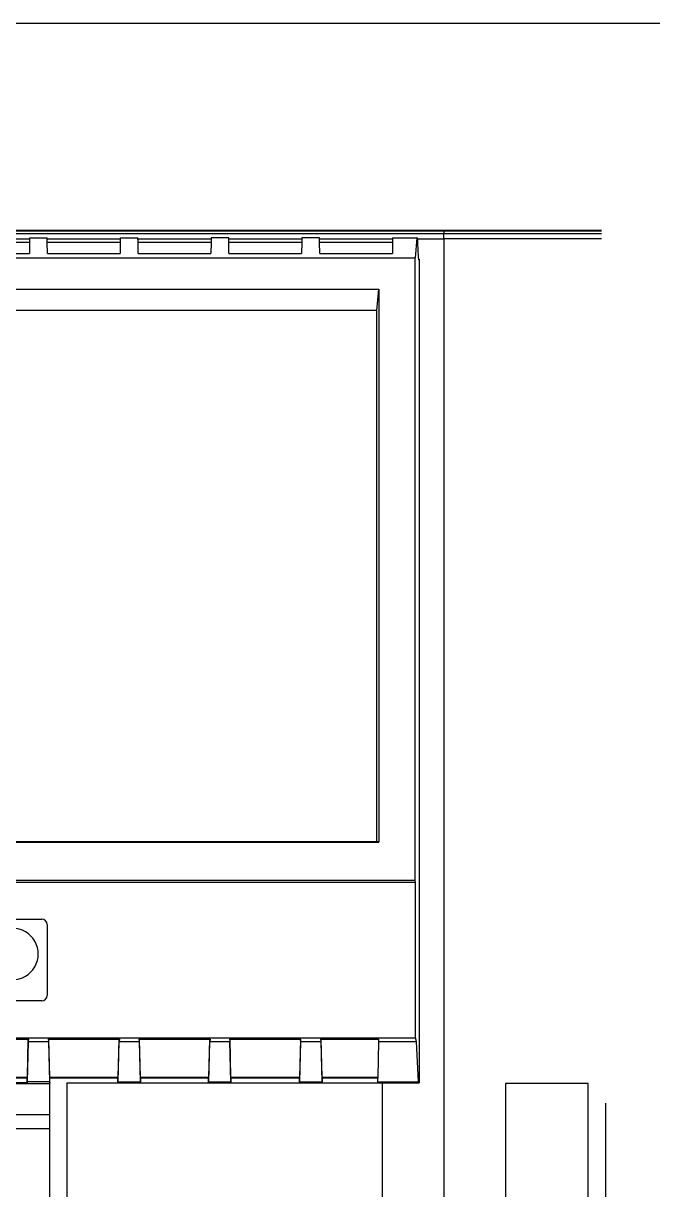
# Model space of a CAD drawing. Extents: x -2333 to 4564, y -5034 to 5704.
# Drawn here: x 3137.7 to 3283.5, y 2276.7 to 2546.7 of the extents above; entities that cross this region are included whole.
import ezdxf

# ---------------------------------------------------------------- set-up
doc = ezdxf.new("R2010")
doc.units = 0
doc.header["$LTSCALE"] = 10
doc.header["$MEASUREMENT"] = 0
doc.layers.get('0').update_dxf_attribs({"linetype": 'CONTINUOUS'})
doc.layers.add('LEG', color=7, linetype='CONTINUOUS')

# ---------------------------------------------------------------- blocks, each defined once
blk = doc.blocks.new('FIBO-FH-1KF-20P-5R__7', base_point=(-331.149, 166.693))
at = {"color": 7, "linetype": 'Continuous'}
for p, q in [((-331.111, 201.693), (-331.149, 201.693)), ((-331.149, 166.693), (-331.149, 201.693)), ((-331.111, 201.693), (-330.918, 201.693)), ((-330.918, 201.693), (-330.918, 166.693)), ((-330.59, 201.693), (-330.918, 201.693)), ((-330.59, 201.693), (-209.309, 201.693)), ((-330.59, 199.978), (-330.59, 201.693)), ((-329.271, 200.093), (-275.763, 200.093)), ((-329.271, 200.055), (-329.271, 200.093)), ((-275.829, 200.049), (-278.463, 199.923)), ((-275.829, 200.049), (-275.763, 200.093)), ((-275.829, 197.411), (-275.829, 200.049)), ((-275.763, 197.699), (-275.763, 200.093)), ((-330.649, 199.976), (-330.649, 199.945)), ((-330.649, 198.37), (-330.649, 199.945)), ((-330.649, 199.945), (-329.349, 199.831)), ((-288.923, 199.831), (-329.349, 199.831)), ((-329.349, 168.555), (-329.349, 199.831)), ((-288.8, 199.849), (-288.923, 199.831)), ((-288.923, 168.555), (-288.923, 199.831)), ((-278.686, 199.849), (-288.8, 199.849)), ((-288.8, 168.538), (-288.8, 199.849)), ((-278.463, 199.923), (-278.686, 199.849)), ((-278.686, 168.538), (-278.686, 199.849)), ((-278.463, 197.459), (-278.463, 199.923)), ((-330.649, 198.37), (-330.349, 198.364)), ((-330.59, 193.619), (-330.59, 198.368)), ((-330.349, 198.364), (-330.349, 193.622)), ((-330.349, 198.364), (-329.646, 198.354)), ((-329.646, 193.633), (-329.646, 198.354)), ((-325.925, 197.349), (-327.325, 197.472)), ((-327.325, 197.472), (-291.409, 197.472)), ((-327.325, 170.914), (-327.325, 197.472)), ((-325.925, 197.349), (-325.925, 171.037)), ((-291.434, 197.349), (-325.925, 197.349)), ((-291.409, 197.472), (-291.434, 197.349)), ((-291.434, 171.037), (-291.434, 197.349)), ((-291.409, 170.914), (-291.409, 197.472)), ((-278.607, 197.463), (-278.463, 197.459)), ((-278.607, 193.673), (-278.607, 197.463)), ((-278.463, 197.459), (-276.129, 197.416)), ((-276.129, 193.76), (-276.129, 197.416)), ((-276.129, 197.416), (-276.063, 197.414)), ((-276.063, 197.414), (-276.063, 193.782)), ((-275.829, 197.411), (-276.063, 197.414)), ((-275.763, 197.409), (-275.829, 197.411)), ((-275.763, 197.699), (-264.149, 197.699)), ((-275.763, 197.409), (-275.763, 197.699)), ((-275.763, 193.782), (-275.763, 197.409)), ((-330.349, 193.622), (-330.649, 193.617)), ((-330.649, 193.617), (-330.649, 192.47)), ((-329.646, 193.633), (-330.349, 193.622)), ((-278.607, 193.701), (-276.129, 193.76)), ((-278.607, 193.673), (-278.463, 193.697)), ((-278.463, 193.697), (-275.829, 193.76)), ((-278.463, 192.389), (-278.463, 193.697)), ((-276.129, 193.76), (-276.063, 193.782)), ((-276.063, 193.782), (-275.763, 193.782)), ((-275.763, 193.782), (-275.829, 193.76)), ((-275.829, 192.326), (-275.829, 193.76)), ((-275.763, 192.304), (-275.763, 193.782)), ((-330.649, 192.47), (-330.349, 192.464)), ((-330.59, 187.719), (-330.59, 192.468)), ((-330.349, 192.464), (-329.646, 192.454)), ((-330.349, 192.464), (-330.349, 187.722)), ((-329.646, 187.733), (-329.646, 192.454)), ((-278.463, 192.389), (-278.607, 192.413)), ((-278.607, 187.773), (-278.607, 192.413)), ((-278.607, 192.386), (-276.129, 192.326)), ((-278.463, 192.389), (-275.829, 192.326)), ((-276.129, 192.326), (-276.063, 192.304)), ((-276.129, 187.86), (-276.129, 192.326)), ((-276.063, 192.304), (-275.763, 192.304)), ((-276.063, 192.304), (-276.063, 187.882)), ((-275.763, 192.304), (-275.829, 192.326)), ((-275.763, 187.882), (-275.763, 192.304)), ((-276.063, 187.882), (-276.129, 187.86)), ((-275.763, 187.882), (-276.063, 187.882)), ((-275.829, 187.86), (-275.763, 187.882)), ((-275.763, 186.404), (-275.763, 187.882)), ((-330.349, 187.722), (-330.649, 187.717)), ((-330.649, 187.717), (-330.649, 186.57)), ((-329.646, 187.733), (-330.349, 187.722)), ((-276.129, 187.86), (-278.607, 187.801)), ((-278.607, 187.773), (-278.463, 187.797)), ((-275.829, 187.86), (-278.463, 187.797)), ((-278.463, 186.489), (-278.463, 187.797)), ((-275.829, 186.426), (-275.829, 187.86)), ((-330.649, 186.57), (-330.349, 186.564)), ((-330.59, 181.819), (-330.59, 186.568)), ((-330.349, 186.564), (-330.349, 181.822)), ((-330.349, 186.564), (-329.646, 186.554)), ((-329.646, 181.833), (-329.646, 186.554)), ((-278.607, 186.513), (-278.463, 186.489)), ((-278.607, 181.873), (-278.607, 186.513)), ((-276.129, 186.426), (-278.607, 186.486)), ((-275.829, 186.426), (-278.463, 186.489)), ((-276.063, 186.404), (-276.129, 186.426)), ((-276.129, 181.96), (-276.129, 186.426)), ((-275.763, 186.404), (-276.063, 186.404)), ((-276.063, 186.404), (-276.063, 181.982)), ((-275.829, 186.426), (-275.763, 186.404)), ((-275.763, 181.982), (-275.763, 186.404)), ((-330.349, 181.822), (-330.649, 181.817)), ((-329.646, 181.833), (-330.349, 181.822)), ((-278.607, 181.901), (-276.129, 181.96)), ((-278.607, 181.873), (-278.463, 181.897)), ((-278.463, 181.897), (-275.829, 181.96)), ((-278.463, 180.589), (-278.463, 181.897)), ((-276.129, 181.96), (-276.063, 181.982)), ((-276.063, 181.982), (-275.763, 181.982)), ((-275.763, 181.982), (-275.829, 181.96)), ((-275.829, 180.526), (-275.829, 181.96)), ((-275.763, 180.504), (-275.763, 181.982)), ((-330.649, 180.669), (-330.649, 181.817)), ((-330.649, 180.669), (-330.349, 180.664)), ((-330.59, 175.919), (-330.59, 180.668)), ((-330.349, 180.664), (-329.646, 180.654)), ((-330.349, 180.664), (-330.349, 175.922)), ((-329.646, 175.933), (-329.646, 180.654)), ((-278.607, 180.613), (-278.463, 180.589)), ((-278.607, 175.973), (-278.607, 180.613)), ((-276.129, 180.526), (-278.607, 180.586)), ((-275.829, 180.526), (-278.463, 180.589)), ((-276.063, 180.504), (-276.129, 180.526)), ((-276.129, 176.06), (-276.129, 180.526)), ((-275.763, 180.504), (-276.063, 180.504)), ((-276.063, 180.504), (-276.063, 176.082)), ((-275.829, 180.526), (-275.763, 180.504)), ((-275.763, 177.194), (-275.763, 180.504)), ((-275.763, 177.194), (-265.446, 177.194)), ((-330.349, 175.922), (-330.649, 175.917)), ((-330.649, 174.77), (-330.649, 175.917)), ((-329.646, 175.933), (-330.349, 175.922)), ((-286.043, 175.915), (-281.444, 175.915)), ((-278.607, 176.001), (-276.129, 176.06)), ((-278.607, 175.973), (-278.463, 175.997)), ((-278.463, 175.997), (-275.829, 176.06)), ((-278.463, 174.689), (-278.463, 175.997)), ((-276.129, 176.06), (-276.063, 176.082)), ((-275.763, 176.082), (-276.063, 176.082)), ((-275.829, 176.06), (-275.763, 176.082)), ((-275.829, 176.06), (-275.829, 174.626)), ((-265.449, 176.082), (-275.763, 176.082)), ((-275.734, 170.71), (-275.734, 176.082)), ((-273.699, 176.082), (-273.699, 170.71)), ((-272.786, 176.082), (-272.786, 170.747)), ((-286.393, 171.041), (-286.393, 175.565)), ((-281.093, 175.565), (-281.093, 171.041)), ((-330.649, 174.77), (-330.349, 174.764)), ((-330.59, 170.019), (-330.59, 174.768)), ((-330.349, 174.764), (-329.646, 174.754)), ((-330.349, 174.764), (-330.349, 170.022)), ((-329.646, 170.033), (-329.646, 174.754)), ((-278.463, 174.689), (-278.607, 174.713)), ((-278.607, 170.924), (-278.607, 174.713)), ((-276.129, 174.626), (-278.607, 174.686)), ((-275.829, 174.626), (-278.463, 174.689)), ((-276.063, 174.604), (-276.129, 174.626)), ((-276.129, 170.97), (-276.129, 174.626)), ((-276.063, 174.604), (-276.063, 170.972)), ((-275.763, 174.604), (-276.063, 174.604)), ((-275.829, 174.626), (-275.763, 174.604)), ((-275.763, 174.604), (-275.763, 170.977))]:
    blk.add_line(p, q, dxfattribs=at)
at = {"color": 2, "linetype": 'Continuous'}
blk.add_line((-331.111, 166.693), (-331.111, 201.693), dxfattribs=at)
at = {"color": 7, "linetype": 'Continuous'}
for centre, radius, start, end in [((-286.043, 175.565), 0.351, 90, 180), ((-281.444, 175.565), 0.351, 0, 90), ((-284.136, 173.665), 1.668, 359.81103, 180.18897)]:
    blk.add_arc(centre, radius, start, end, dxfattribs=at)
for points in [[(-330.649, 199.976), (-330.141, 199.995), (-329.741, 200.014), (-329.454, 200.034), (-329.279, 200.054), (-329.221, 200.074)], [(-329.221, 200.074), (-329.233, 200.084), (-329.271, 200.093)], [(-330.649, 198.37), (-330.495, 198.366), (-330.349, 198.364)], [(-330.349, 193.622), (-330.495, 193.62), (-330.649, 193.617)], [(-330.649, 192.47), (-330.495, 192.466), (-330.349, 192.464)], [(-330.349, 187.722), (-330.495, 187.72), (-330.649, 187.717)], [(-330.649, 186.57), (-330.495, 186.566), (-330.349, 186.564)], [(-330.349, 181.822), (-330.495, 181.82), (-330.649, 181.817)], [(-330.649, 180.669), (-330.495, 180.666), (-330.349, 180.664)], [(-330.349, 175.922), (-330.495, 175.92), (-330.649, 175.917)], [(-330.649, 174.77), (-330.495, 174.766), (-330.349, 174.764)]]:
    blk.add_spline(points, degree=3, dxfattribs=at)
blk = doc.blocks.new('FIBO-FH-2KF__11', base_point=(91.057, 1615.893))
at = {"color": 7, "linetype": 'Continuous'}
for p, q in [((212.897, 1650.893), (91.617, 1650.893)), ((212.897, 1650.893), (213.226, 1650.893)), ((212.897, 1640.643), (212.897, 1650.893)), ((213.418, 1650.893), (213.226, 1650.893)), ((213.226, 1640.643), (213.226, 1650.893)), ((213.418, 1650.893), (213.457, 1650.893)), ((213.457, 1650.893), (213.457, 1640.643)), ((158.038, 1646.876), (146.476, 1646.876)), ((158.038, 1641.51), (158.038, 1646.876)), ((147.757, 1641.51), (158.038, 1641.51)), ((156.757, 1640.376), (147.753, 1640.376))]:
    blk.add_line(p, q, dxfattribs=at)
at = {"color": 2, "linetype": 'Continuous'}
blk.add_line((213.418, 1650.893), (213.418, 1640.643), dxfattribs=at)

msp = doc.modelspace()

# ---------------------------------------------------------------- linework, layer by layer
at = {"layer": 'LEG', "linetype": 'Continuous'}
msp.add_line((2577.59795, 2546.74577), (3765.59795, 2546.74577), dxfattribs=at)

# ---------------------------------------------------------------- block references
at = {"xscale": 3.564, "yscale": 3.564, "zscale": 3.564}
for name, p, rotation in [('FIBO-FH-1KF-20P-5R__7', (3110.33141, 2498.856), 270), ('FIBO-FH-2KF__11', (3359.81141, 2062.6224), 90)]:
    msp.add_blockref(name, p, dxfattribs=dict(at, rotation=rotation))

doc.saveas('drawing.dxf')
